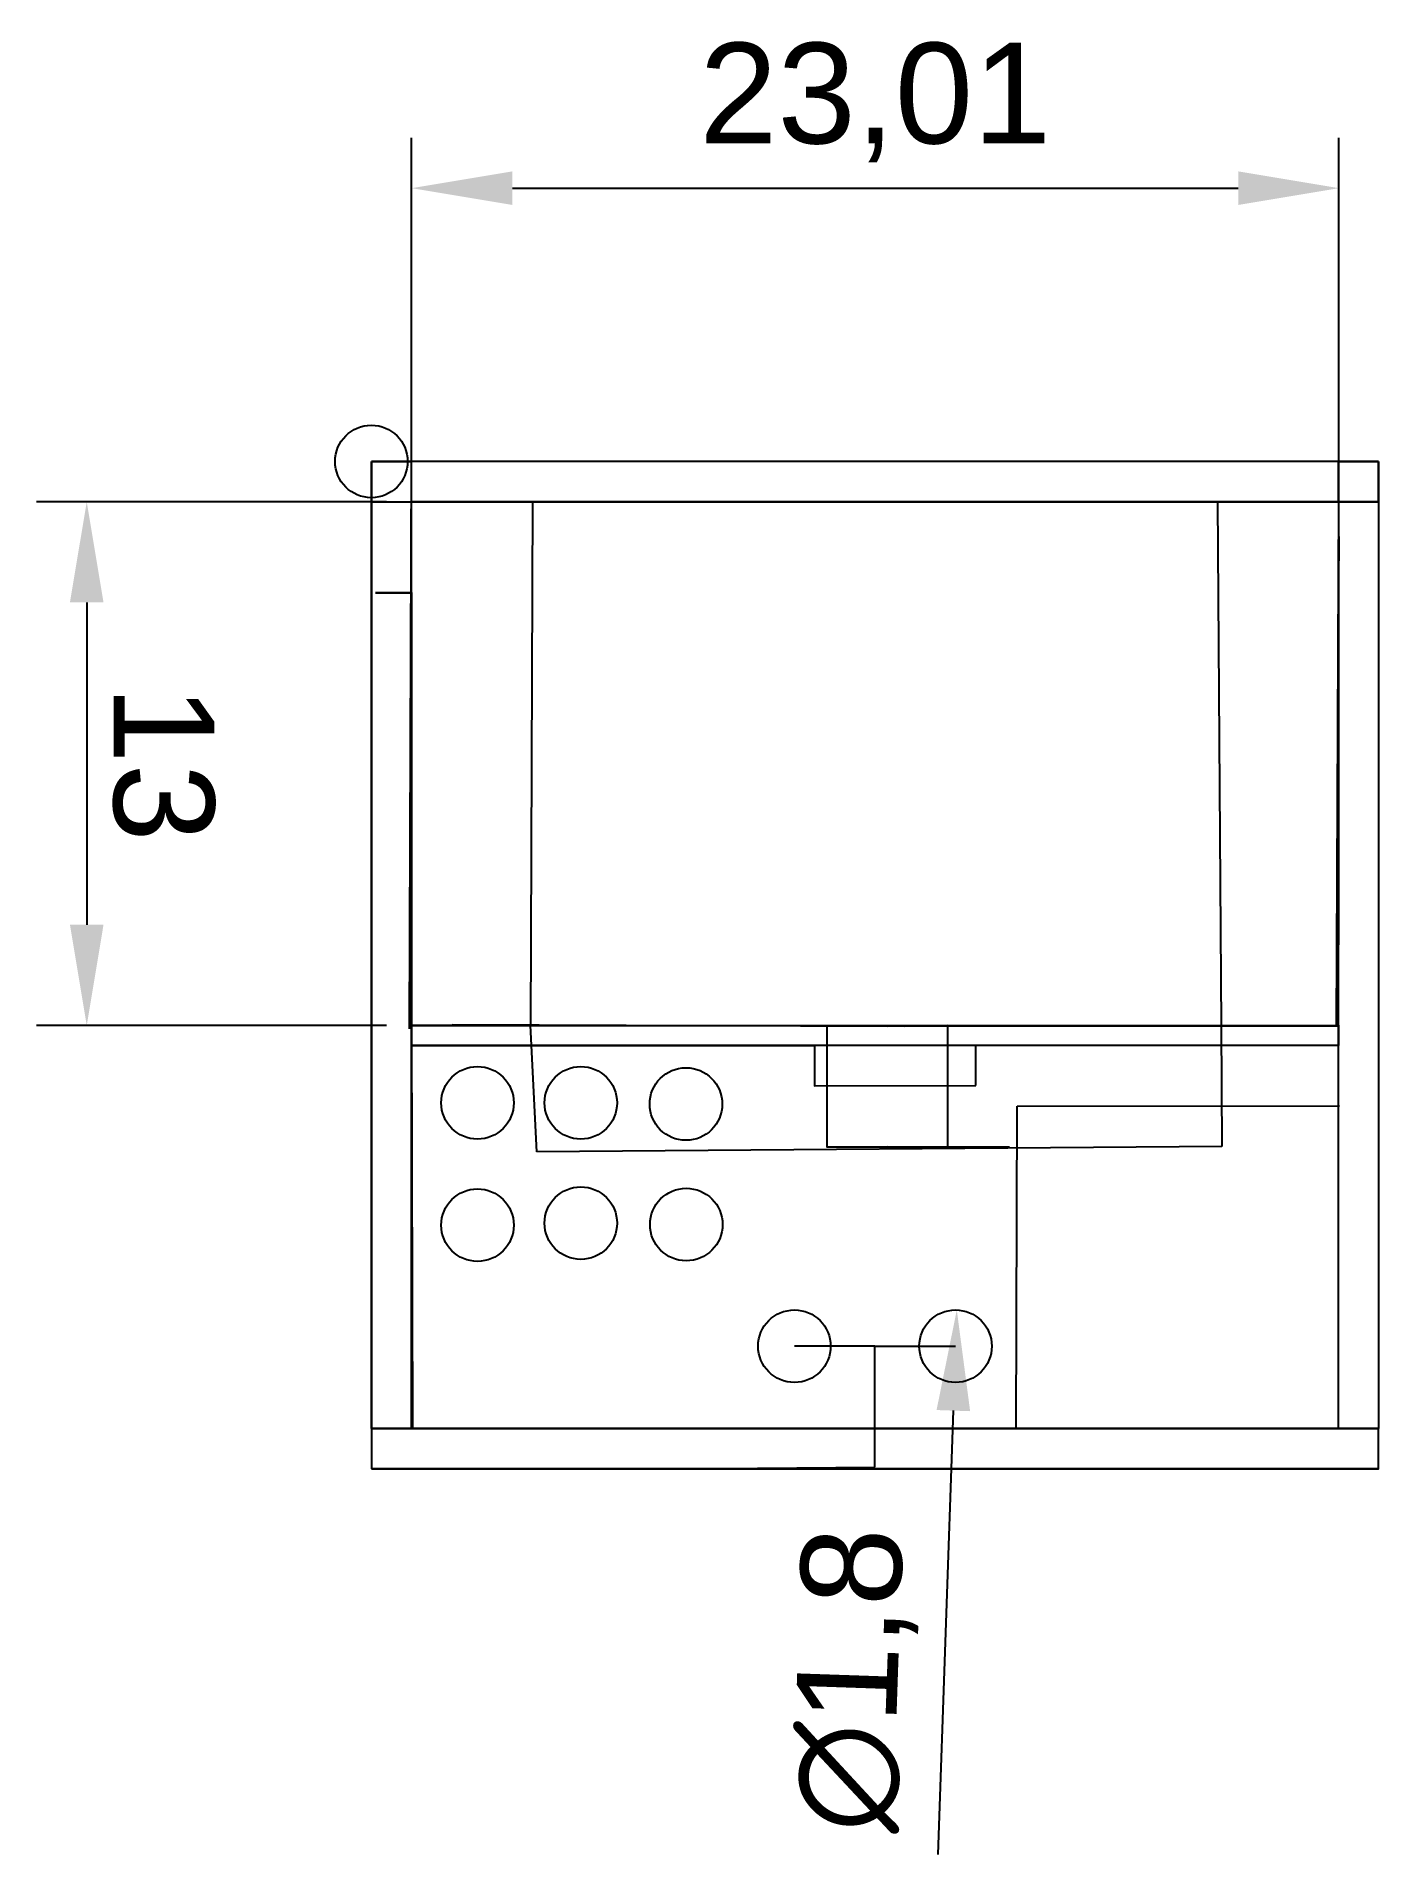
# Model space of a CAD drawing. Header units: millimetres. Extents: x -8.6 to 24.7, y -8.9 to 36.2.
import ezdxf

# ---------------------------------------------------------------- set-up
doc = ezdxf.new("R2010")
doc.units = ezdxf.units.MM
doc.layers.get('0').update_dxf_attribs({"true_color": 0xc2ced6})
doc.styles.get("Standard").update_dxf_attribs({"font": 'arial.ttf'})
doc.dimstyles.new('ISO-25', dxfattribs={"dimtxt": 2.5, "dimasz": 2.5, "dimexe": 1.25, "dimexo": 0.625, "dimtad": 1, "dimtxsty": 'Standard', "dimcen": 2.5, "dimadec": 0, "dimazin": 0, "dimtfac": 1, "dimtmove": 0, "dimatfit": 3, "dimfxl": 1, "dimarcsym": 0})

# ---------------------------------------------------------------- blocks, each defined once
blk = doc.blocks.new('*D5')
at = {"color": 0, "lineweight": -2, "transparency": 16777216}
blk.add_line((13.809, -8.926), (14.186, 2.094), dxfattribs=at)
at = {"color": 0, "transparency": 16777216}
blk.add_solid([(13.769, 2.108), (14.602, 2.08), (14.271, 4.593)], dxfattribs=at)
at = {"layer": 'Defpoints', "color": 0, "transparency": 16777216}
for p in [(14.271, 4.593), (14.21, 2.794)]:
    blk.add_point(p, dxfattribs=at)
at = {"color": 0, "transparency": 16777216, "insert": (11.787, -4.591), "char_height": 2.5, "attachment_point": 5, "rotation": 88.0407}
blk.add_mtext('∅1,8', dxfattribs=at)
blk = doc.blocks.new('*D6')
at = {"color": 0, "lineweight": -2, "transparency": 16777216}
for p, q in [((0.116, 24.652), (-8.573, 24.652)), ((-7.323, 22.152), (-7.323, 14.152)), ((0.116, 11.652), (-8.573, 11.652))]:
    blk.add_line(p, q, dxfattribs=at)
at = {"color": 0, "transparency": 16777216}
for points in [[(-6.907, 22.152), (-7.74, 22.152), (-7.323, 24.652)], [(-6.907, 14.152), (-7.74, 14.152), (-7.323, 11.652)]]:
    blk.add_solid(points, dxfattribs=at)
at = {"layer": 'Defpoints', "color": 0, "transparency": 16777216}
for p in [(0.741, 24.652), (-7.323, 11.652), (0.741, 11.652)]:
    blk.add_point(p, dxfattribs=at)
at = {"color": 0, "transparency": 16777216, "insert": (-5.421, 18.152), "char_height": 2.5, "attachment_point": 5, "rotation": 270}
blk.add_mtext('13', dxfattribs=at)
blk = doc.blocks.new('*D7')
at = {"color": 0, "lineweight": -2, "transparency": 16777216}
for p, q in [((0.741, 25.277), (0.741, 33.684)), ((23.755, 25.275), (23.755, 33.684)), ((3.241, 32.434), (21.255, 32.434))]:
    blk.add_line(p, q, dxfattribs=at)
at = {"color": 0, "transparency": 16777216}
for points in [[(3.241, 32.851), (3.241, 32.017), (0.741, 32.434)], [(21.255, 32.851), (21.255, 32.017), (23.755, 32.434)]]:
    blk.add_solid(points, dxfattribs=at)
at = {"layer": 'Defpoints', "color": 0, "transparency": 16777216}
for p in [(23.755, 32.434), (0.741, 24.652), (23.755, 24.65)]:
    blk.add_point(p, dxfattribs=at)
at = {"color": 0, "transparency": 16777216, "insert": (12.248, 34.561), "char_height": 2.5, "attachment_point": 5}
blk.add_mtext('23,01', dxfattribs=at)

msp = doc.modelspace()

# ---------------------------------------------------------------- linework, layer by layer
for p, q in [((24.741, 25.652, 20), (-0.259, 25.652, 20)), ((-0.259, 25.652, 20), (-0.259, 24.652, 20)), ((-0.259, 25.652, 20), (-0.259, 0.652, 20)), ((-0.259, 25.652, 20), (0.741, 25.652, 20)), ((-0.259, 25.652, 1), (0.741, 25.652, 1)), ((0.686, 11.567, 11), (0.741, 25.652, 11)), ((0.737, 24.652, 11), (0.741, 25.652, 11)), ((0.741, 1.652, 1), (0.741, 25.652, 1)), ((23.741, 25.652, 11), (0.741, 25.652, 11)), ((23.741, 1.652, 20), (23.755, 25.652, 20)), ((23.741, 24.652, 11), (23.741, 25.652, 11)), ((23.755, 25.652, 20), (24.741, 25.652, 20)), ((24.741, 25.652, 20), (24.741, 1.652, 20)), ((24.741, 24.649, 20), (24.741, 25.652, 20)), ((24.741, 25.652, 11), (24.741, 24.652, 11)), ((-0.259, 24.652, 20), (24.741, 24.649, 20)), ((23.741, 24.652, 11), (0.737, 24.652, 11)), ((0.737, 24.652, 11), (3.737, 24.652, 11)), ((3.737, 24.652, 11), (3.689, 11.652, 11)), ((3.737, 24.652, 11), (3.689, 11.652, 11)), ((23.741, 24.652, 11), (20.741, 24.652, 11)), ((20.741, 24.652, 11), (20.829, 11.652, 11)), ((23.741, 24.652, 11), (23.686, 11.652, 11)), ((24.741, 24.652, 11), (23.741, 24.652, 11)), ((3.689, 11.652, 11), (0.689, 11.652, 11)), ((0.741, 11.652, 20), (23.747, 11.652, 20)), ((0.741, 11.652, 20), (0.761, 1.652, 20)), ((1.747, 11.674, 21), (12.547, 11.637, 21)), ((3.85, 8.515, 11), (3.689, 11.652, 11)), ((3.689, 11.652, 11), (20.829, 11.642, 11)), ((23.771, 11.636, 21), (12.971, 11.63, 21)), ((20.829, 11.652, 11), (20.85, 8.653, 11)), ((23.747, 11.652, 20), (23.747, 11.152, 20)), ((23.747, 11.152, 20), (0.742, 11.152, 20)), ((0.742, 11.152, 20), (10.742, 11.152, 20)), ((14.741, 10.162, 20), (14.741, 11.162, 20)), ((15.741, 1.652, 20), (15.77, 9.652, 20)), ((15.77, 9.652, 20), (23.77, 9.657, 20)), ((20.85, 8.653, 11), (3.85, 8.515, 11)), ((12.24, 3.693, 20), (10.24, 3.693, 20)), ((12.24, 0.693, 20), (12.24, 3.693, 20)), ((12.24, 3.693, 20), (14.24, 3.693, 20)), ((-0.259, 1.652, 1), (0.741, 1.652, 1)), ((23.741, 1.652, 20), (15.741, 1.652, 20)), ((22.241, 1.652, 1), (21.241, 1.652, 1)), ((21.241, 1.652, 1), (21.241, 1.652, 4)), ((21.241, 1.652, 4), (21.241, 1.652, 4)), ((24.741, 1.652, 20), (23.741, 1.652, 20)), ((-0.259, 0.652, 20), (7.391, 0.652, 20)), ((7.391, 0.652, 20), (12.24, 0.693, 20))]:
    msp.add_line(p, q)
at = {"extrusion": (-1, 0, 0)}
msp.add_line((-0.259, 1.652, 1), (-0.259, 25.652, 1), dxfattribs=at)
at = {"extrusion": (0, 1, 0)}
for p, q in [((0.741, 25.652, 11), (0.741, 25.652, 11)), ((11.047, 8.637, 21), (11.047, 8.637, 20.5)), ((11.047, 8.637, 20.5), (12.547, 8.637, 20.5)), ((24.741, 1.652, 1), (-0.259, 1.652, 1)), ((-0.259, 1.652, 1), (-0.259, 1.652)), ((-0.259, 1.652), (24.741, 1.652)), ((24.741, 1.652, 19), (-0.259, 1.652, 19)), ((-0.259, 1.652, 19), (-0.259, 1.652, 20)), ((-0.259, 1.652, 20), (24.741, 1.652, 20)), ((-0.259, 1.652, 19), (-0.259, 1.652, 10)), ((-0.259, 1.652, 10), (24.741, 1.652, 10)), ((24.741, 1.652, 11), (-0.259, 1.652, 11)), ((-0.259, 1.652, 11), (-0.259, 1.652, 10)), ((2.272, 1.652, 4.994), (2.265, 1.652, 0.994)), ((2.265, 1.652, 0.994), (22.241, 1.652, 0.984)), ((3.259, 1.652, 1), (2.265, 1.652, 0.994)), ((22.272, 1.652, 4.984), (2.272, 1.652, 4.994)), ((21.241, 1.652, 4), (3.241, 1.652, 4)), ((3.241, 1.652, 4), (3.259, 1.652, 1)), ((7.389, 1.652, 5.401), (7.362, 1.652, 9)), ((7.362, 1.652, 9), (17.144, 1.652, 9.072)), ((7.362, 1.652, 9), (7.365, 1.652, 8.701)), ((7.365, 1.652, 8.701), (17.144, 1.652, 8.772)), ((7.365, 1.652, 8.701), (7.365, 1.652, 8.401)), ((7.365, 1.652, 8.401), (17.144, 1.652, 8.472)), ((7.367, 1.652, 8.401), (7.367, 1.652, 8.101)), ((7.367, 1.652, 8.101), (17.129, 1.652, 8.095)), ((17.132, 1.652, 7.795), (7.371, 1.652, 7.795)), ((17.129, 1.652, 7.195), (7.373, 1.652, 7.131)), ((17.129, 1.652, 7.495), (7.374, 1.652, 7.495)), ((17.129, 1.652, 7.195), (7.376, 1.652, 7.131)), ((7.376, 1.652, 7.131), (7.376, 1.652, 6.831)), ((7.376, 1.652, 6.831), (17.11, 1.652, 6.826)), ((17.11, 1.652, 6.526), (7.381, 1.652, 6.526)), ((17.085, 1.652, 6.227), (7.381, 1.652, 6.153)), ((17.085, 1.652, 5.927), (7.385, 1.652, 5.932)), ((7.385, 1.652, 5.932), (7.388, 1.652, 5.632)), ((7.388, 1.652, 5.632), (17.088, 1.652, 5.627)), ((12.997, 1.652, 12.992), (11.497, 1.652, 12.973)), ((12.999, 1.652, 12.692), (11.499, 1.652, 12.681)), ((13.001, 1.652, 12.392), (11.501, 1.652, 12.381)), ((13.001, 1.652, 12.092), (11.504, 1.652, 12.081)), ((17.107, 1.652, 14.072), (12.257, 1.652, 14.036)), ((12.995, 1.652, 13.292), (12.997, 1.652, 12.992)), ((12.997, 1.652, 12.992), (12.999, 1.652, 12.692)), ((12.999, 1.652, 12.692), (13.001, 1.652, 12.392)), ((13.001, 1.652, 12.392), (13.001, 1.652, 12.692)), ((13.001, 1.652, 12.392), (13.001, 1.652, 12.092)), ((17.105, 1.652, 6.526), (17.085, 1.652, 6.227)), ((17.085, 1.652, 6.227), (17.085, 1.652, 5.927)), ((17.085, 1.652, 5.927), (17.085, 1.652, 6.227)), ((17.085, 1.652, 5.927), (17.088, 1.652, 5.627)), ((17.11, 1.652, 6.826), (17.11, 1.652, 6.526)), ((17.129, 1.652, 8.095), (17.129, 1.652, 7.795)), ((17.129, 1.652, 8.095), (17.132, 1.652, 7.795)), ((17.129, 1.652, 7.795), (17.129, 1.652, 7.495)), ((17.129, 1.652, 7.495), (17.129, 1.652, 7.195)), ((17.129, 1.652, 7.495), (17.129, 1.652, 7.195)), ((17.129, 1.652, 7.195), (17.129, 1.652, 6.895)), ((17.135, 1.652, 8.472), (17.135, 1.652, 8.772)), ((17.135, 1.652, 8.472), (17.135, 1.652, 8.472)), ((17.135, 1.652, 8.472), (17.135, 1.652, 8.472)), ((17.135, 1.652, 8.472), (17.135, 1.652, 8.472)), ((17.144, 1.652, 9.072), (17.144, 1.652, 8.772)), ((17.144, 1.652, 8.772), (17.144, 1.652, 8.472)), ((24.741, 1.652, 1), (22.241, 1.652, 0.984)), ((22.241, 1.652, 0.984), (22.272, 1.652, 4.984)), ((24.741, 1.652), (24.741, 1.652, 1)), ((24.741, 1.652, 20), (24.741, 1.652, 19)), ((24.741, 1.652, 19), (24.741, 1.652, 10)), ((24.741, 1.652, 10), (24.741, 1.652, 11)), ((23.162, 0.652, 18.117), (23.206, 0.652, 12.117))]:
    msp.add_line(p, q, dxfattribs=at)
at = {"extrusion": (1, -2.73288e-16, 0)}
msp.add_line((0.741, 24.655, 20.5), (0.741, 24.655, 21), dxfattribs=at)
at = {"extrusion": (0.003665, 0.999993, 0)}
msp.add_line((14.047, 8.632, 21), (14.047, 8.637, 20.5), dxfattribs=at)
at = {"extrusion": (0, -1, 0)}
for p, q in [((24.741, 0.652), (-0.259, 0.652)), ((-0.259, 0.652), (-0.259, 0.652, 1)), ((-0.259, 0.652, 1), (24.741, 0.652, 0.954)), ((7.391, 0.652, 18), (7.407, 0.652, 14)), ((17.131, 0.652, 18.072), (7.391, 0.652, 18)), ((7.407, 0.652, 14), (17.107, 0.652, 14.072)), ((17.107, 0.652, 14.072), (17.131, 0.652, 18.072)), ((19.162, 0.652, 18.141), (19.125, 0.652, 12.141)), ((19.125, 0.652, 12.141), (23.206, 0.652, 12.117)), ((23.162, 0.652, 18.117), (19.162, 0.652, 18.141)), ((24.741, 0.652, 0.954), (24.741, 0.652))]:
    msp.add_line(p, q, dxfattribs=at)
at = {"extrusion": (0.003665, 0.999993, 0), "elevation": 22.394}
msp.add_lwpolyline([(0.241, 21), (-0.65, 21), (-0.65, 21), (0.241, 21)], close=True, dxfattribs=at)
at = {"extrusion": (1, -2.73288e-16, 0), "elevation": 0.741}
msp.add_lwpolyline([(11.662, 20.994), (22.396, 20.994), (22.396, 18.994), (11.662, 18.994)], close=True, dxfattribs=at)
for points, elevation in [([(11.047, 11.664), (11.047, 8.637), (12.547, 8.637), (14.047, 8.632), (14.047, 11.652)], 21), ([(12.547, 11.637), (14.047, 11.652), (11.047, 11.642)], 21), ([(10.742, 11.152), (10.741, 10.152), (14.741, 10.162)], 20)]:
    msp.add_lwpolyline(points, dxfattribs=dict(elevation=elevation))
msp.add_lwpolyline([(-0.259, 0.652), (24.741, 0.652), (24.741, 1.652), (-0.259, 1.652)], close=True)
at = {"extrusion": (0, 1, 0), "elevation": 1.652}
msp.add_lwpolyline([(-12.995, 13.292), (-11.495, 13.281), (-11.506, 11.778), (-13.006, 11.789)], close=True, dxfattribs=at)
msp.add_polyline3d([(14.062, 8.637, 20.5), (14.047, 8.632, 21), (12.547, 8.637, 21), (12.547, 8.637, 20.5), (15.578, 8.637, 20.5)])
for centre in [(-0.259, 25.652), (2.375, 9.733, 20), (4.939, 9.733, 20), (7.549, 9.703, 20), (2.375, 6.698, 20), (4.939, 6.748, 20), (7.557, 6.712, 20), (10.24, 3.693, 20), (14.24, 3.693, 20)]:
    msp.add_circle(centre, 0.9)
at = {"extrusion": (-1, 0.000606087, 0)}
msp.add_circle((-23.502, 20.497, -23.74), 0.3, dxfattribs=at)

# ---------------------------------------------------------------- dimensions: what is measured, and where the dimension line sits
dim = msp.add_linear_dim(base=(23.755, 32.434, 20), p1=(0.741, 24.652, 20), p2=(23.755, 24.65, 20), dimstyle='ISO-25')
dim.commit()
dim.dimension.update_dxf_attribs({"geometry": '*D7', "text_midpoint": (12.248, 34.561, 20)})
dim = msp.add_linear_dim(base=(-7.323, 11.652, 20), p1=(0.741, 24.652, 20), p2=(0.741, 11.652, 20), angle=270, dimstyle='ISO-25')
dim.commit()
dim.dimension.update_dxf_attribs({"geometry": '*D6', "text_midpoint": (-5.421, 18.152, 20)})
dim = msp.add_diameter_dim_2p(p1=(14.21, 2.794, 20), p2=(14.271, 4.593, 20), dimstyle='ISO-25')
dim.commit()
dim.dimension.update_dxf_attribs({"geometry": '*D5', "text_midpoint": (13.955, -4.665, 20), "dimtype": 163})

doc.saveas('drawing.dxf')
